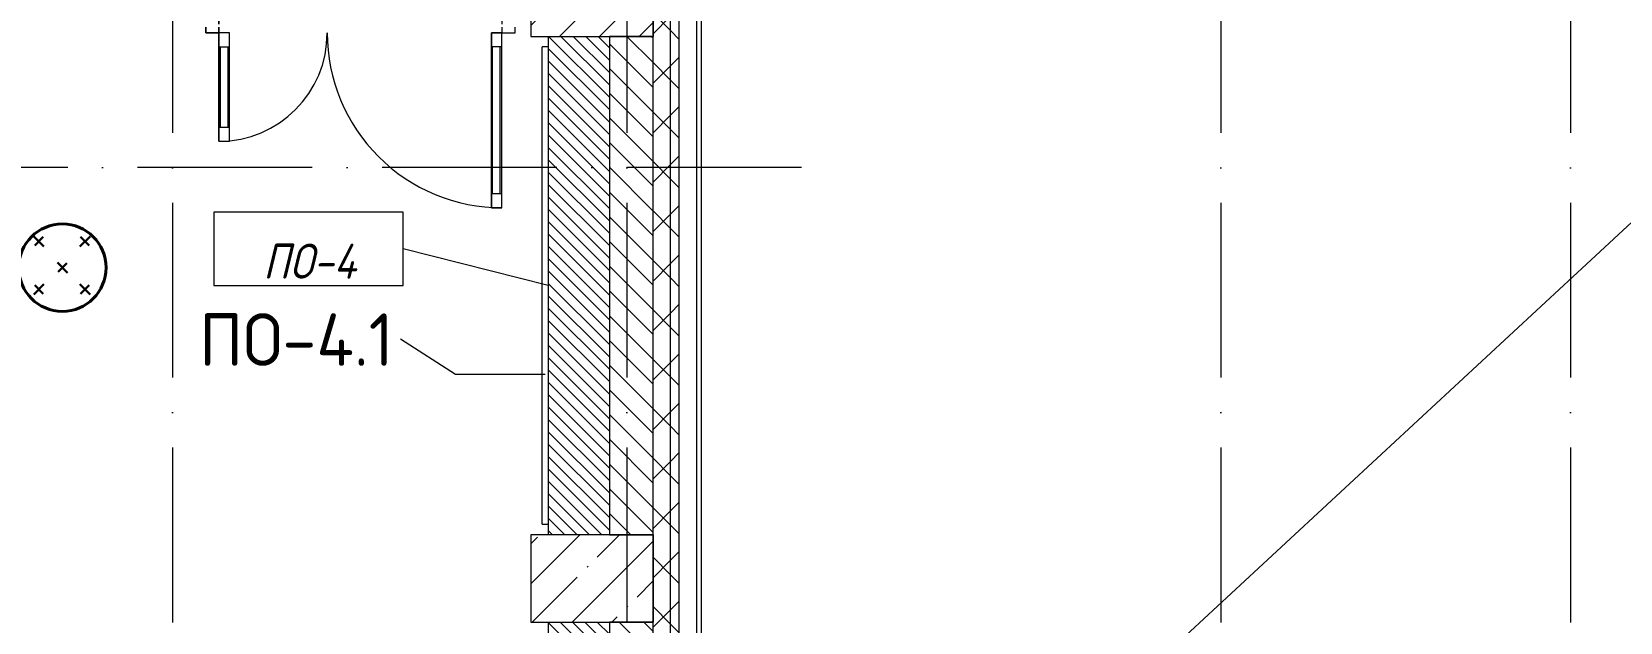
# Model space of a CAD drawing. Header units: millimetres. Extents: x -6467 to 105918, y -7090 to 92481.
# Drawn here: x 20144 to 29235, y 70681 to 74057 of the extents above; entities that cross this region are included whole.
import ezdxf

# ---------------------------------------------------------------- set-up
doc = ezdxf.new("R2010")
doc.units = ezdxf.units.MM
doc.linetypes.add('50_200_ШТРИХ_1Т_ш5_п1_п1_', pattern=[1400, 1000, -200, 0, -200])
for name, color, linetype, lineweight in [('A-DETL-GENF', 7, 'Continuous', 9), ('A-DOOR-2', 7, 'Continuous', 5), ('A-FLOR', 7, 'Continuous', 9), ('A-FLOR-IDEN', 7, 'Continuous', 9), ('A-ROOF', 7, 'Continuous', 9), ('A-WALL', 7, 'Continuous', 5), ('A-WALL-FNSH-1', 7, 'Continuous', 5), ('A-WALL-IDEN', 7, 'Continuous', 9), ('I-WALL', 7, 'Continuous', 5), ('S-COLS', 7, 'Continuous', 9), ('S-COLS-1', 7, 'Continuous', 5)]:
    doc.layers.add(name, color=color, linetype=linetype, lineweight=lineweight)
for name, color, linetype, lineweight, true_color in [('A-FLOR-PATT-1', 7, 'Continuous', 5, 0xd61c12), ('мебель 2 этаж-1', 7, 'Continuous', 40, 0xaaaaaa), ('Оси-3', 7, '50_200_ШТРИХ_1Т_ш5_п1_п1_', 9, 0xaaaaaa), ('ТХ_функционал-2', 7, 'Continuous', 40, 0xaaaaaa), ('ТХ_функционал-9', 7, 'Continuous', 30, 0xaaaaaa)]:
    doc.layers.add(name, color=color, linetype=linetype, lineweight=lineweight, true_color=true_color)
doc.styles.add('GOST Common', font='GOST_Common.ttf', dxfattribs={"height": 300})
doc.styles.add('GOST Common_I', font='GOST_Common Italic.ttf', dxfattribs={"width": 0.9, "height": 200})
pattern_1 = [(45, (0, 0), (-141.42136, 141.42136), []), (135, (0, 0), (-141.42136, -141.42136), [])]
pattern_2 = [(45, (0, 0), (-228.0985, 228.0985), []), (45, (228.1, 0), (-228.0985, 228.0985), [403.225, -80.645, 6.706, -73.939])]

# ---------------------------------------------------------------- blocks, each defined once
blk = doc.blocks.new('Дверь_Витражная_СКБ_2Ст - ДВВ_ДАО_СОШ_Коридор EIW60-23854634-АИ_План этажа Радиаторы_2')
at = {"layer": 'A-DETL-GENF'}
for p, q in [((-810, 1050), (-750, 1050)), ((-810, 1050), (-810, 50)), ((-750, 1050), (-810, 1050)), ((-810, 1050), (-810, 50)), ((-750, 1050), (-750, 50)), ((-750, 50), (-750, 1050)), ((-810, 970), (-750, 970)), ((-800, 970), (-800, 130)), ((-756, 970), (-756, 130)), ((810, 670), (750, 670)), ((750, 670), (750, 50)), ((810, 670), (750, 670)), ((750, 670), (750, 50)), ((810, 670), (810, 50)), ((810, 50), (810, 670)), ((810, 590), (750, 590)), ((756, 590), (756, 130)), ((800, 590), (800, 130)), ((-810, 130), (-750, 130)), ((810, 130), (750, 130)), ((-885, 50), (-885, 17)), ((-810, 50), (-885, 50)), ((-810, 50), (-885, 50)), ((-885, 50), (-885, 17)), ((-750, 50), (-810, 50)), ((-810, 50), (-750, 50)), ((-810, 17), (-810, 50)), ((-810, 17), (-810, 50)), ((-810, -40), (-810, 0)), ((-810, -40), (-810, 0)), ((750, 50), (810, 50)), ((750, 50), (810, 50)), ((810, 17), (810, 50)), ((810, 50), (885, 50)), ((810, 50), (810, 17)), ((885, 50), (810, 50)), ((810, -40), (810, 0)), ((810, 0), (810, -40)), ((885, 50), (885, 17)), ((885, 17), (885, 50))]:
    blk.add_line(p, q, dxfattribs=at)
at = {"layer": 'A-DOOR-2'}
for p, q in [((-810, 1050), (-810, 50)), ((810, 670), (810, 50))]:
    blk.add_line(p, q, dxfattribs=at)
for centre, radius, start, end in [((-810, 50), 1000, 360, 90), ((810, 50), 620, 90, 180)]:
    blk.add_arc(centre, radius, start, end, dxfattribs=at)
blk = doc.blocks.new('мебель 2 этаж-28800768-АИ_План этажа Радиаторы_2')
at = {"layer": 'ТХ_функционал-2'}
blk.add_circle((22582.9, 74423.7), 250, dxfattribs=at)
at = {"layer": 'ТХ_функционал-9'}
for p, q in [((22477.1, 74545), (22419.5, 74602.6)), ((22473.5, 74599), (22424.8, 74550.3)), ((22683.3, 74545), (22740.9, 74602.6)), ((22686.9, 74599), (22735.5, 74550.3)), ((22611.7, 74394.8), (22554, 74452.5)), ((22608.1, 74448.9), (22559.4, 74400.2)), ((22477.1, 74328.6), (22419.5, 74271)), ((22473.5, 74274.6), (22424.8, 74323.2)), ((22683.3, 74328.6), (22740.9, 74271)), ((22686.9, 74274.6), (22735.5, 74323.2))]:
    blk.add_line(p, q, dxfattribs=at)
blk = doc.blocks.new('AAR_СКБ_Марка_Перекрытия_1 мм - Марка пола-27961726-АИ_План этажа Радиаторы_2')
at = {"layer": 'A-FLOR-IDEN'}
for p, q in [((2.723, 2.101), (-2.69, 2.101)), ((-2.69, 2.101), (-2.69, 0)), ((2.723, 0), (2.723, 2.101)), ((-2.69, 0), (2.723, 0))]:
    blk.add_line(p, q, dxfattribs=at)

msp = doc.modelspace()

# ---------------------------------------------------------------- hatches: boundary and pattern name
at = {"layer": 'A-FLOR-PATT-1'}
h = msp.add_hatch(dxfattribs=at)
h.set_pattern_fill('FP_351', color=256, style=0, pattern_type=2)
h.set_pattern_definition([(315, (23325, 72605.694), (35.3553, 35.3553), [])])
h.paths.add_polyline_path([(23450, 71180.7), (23450, 74030.7), (23100, 74030.7), (23100, 71180.7)])
h = msp.add_hatch(dxfattribs=at)
h.set_pattern_fill('FP_352', color=256, style=0, pattern_type=2)
h.set_pattern_definition([(135, (23275, 69230.87), (-35.3553, -35.3553), [])])
h.paths.add_polyline_path([(23450, 67781), (23450, 70680.7), (23100, 70680.7), (23100, 67781)])
at = {"layer": 'A-WALL'}
h = msp.add_hatch(dxfattribs=at)
h.set_pattern_fill('FP_125', color=256, style=0, pattern_type=2)
h.set_pattern_definition(pattern_1)
h.paths.add_polyline_path([(23700, 76513.2), (23713, 76519.2), (23760.7, 76519.2), (23763, 76513.2), (23701.9, 76513.2)])
h.paths.add_polyline_path([(23800, 67881), (23800, 85819.5), (23700, 85819.5), (23700, 77313.2), (23706, 77300.2), (23706.5, 77279.2), (23720, 77277.8), (23720, 77269.2), (23706, 77269.2), (23706, 77252.5), (23700, 77250.2), (23701.2, 76575.8), (23706, 76573.9), (23706, 76557.2), (23720, 76555.8), (23720, 76547.2), (23706, 76547.2), (23706, 76526.2), (23700, 76513.2), (23700, 67881)])
h.paths.add_polyline_path([(23713, 77307.2), (23700, 77313.2), (23763, 77313.2), (23760.7, 77307.2), (23720, 77307.2)])
h = msp.add_hatch(dxfattribs=at)
h.set_pattern_fill('FP_125', color=256, style=0, pattern_type=2)
h.set_pattern_definition(pattern_1)
h.paths.add_polyline_path([(23850, 67931), (23850, 85819.5), (23800, 85819.5), (23800, 67931)])
at = {"layer": 'I-WALL'}
h = msp.add_hatch(dxfattribs=at)
h.set_pattern_fill('FP_2', color=256, style=0, pattern_type=2)
h.set_pattern_definition([(135, (0, 0), (-70.71068, -70.71068), [])])
h.paths.add_polyline_path([(23590.9, 67781), (23700, 67781), (23700, 70680.7), (23450, 70680.7), (23450, 67781)])
h.paths.add_polyline_path([(23450, 71180.7), (23700, 71180.7), (23700, 74030.7), (23450, 74030.7), (23450, 72896.7)])
h.paths.add_polyline_path([(23700, 74530.7), (23700, 76181), (23450, 76181), (23450, 74530.7)])
h.paths.add_polyline_path([(23590.9, 76681), (23700, 76681), (23700, 77269.2), (23591, 77270.7), (23591, 77279.2), (23700, 77279.2), (23700, 79181), (23450, 79181), (23450, 76681)])
h.paths.add_polyline_path([(23450, 79681), (23700, 79681), (23700, 82181), (23450, 82181), (23450, 81343.9)])
h.paths.add_polyline_path([(23700, 82681), (23700, 85181), (23450, 85181), (23450, 82681)])
at = {"layer": 'S-COLS-1'}
h = msp.add_hatch(dxfattribs=at)
h.set_pattern_fill('FP_1', color=256, style=0, pattern_type=2)
h.set_pattern_definition(pattern_2)
h.paths.add_polyline_path([(23000, 74030.7), (23700, 74030.7), (23700, 74530.7), (23000, 74530.7), (23000, 74304.6)])
h = msp.add_hatch(dxfattribs=at)
h.set_pattern_fill('FP_1', color=256, style=0, pattern_type=2)
h.set_pattern_definition(pattern_2)
h.paths.add_polyline_path([(23000, 70680.7), (23700, 70680.7), (23700, 71180.7), (23000, 71180.7)])

# ---------------------------------------------------------------- linework, layer by layer
at = {"layer": 'A-FLOR'}
for p, q in [((23100, 74030.7), (23100, 71180.7)), ((23100, 70680.7), (23100, 67781))]:
    msp.add_line(p, q, dxfattribs=at)
at = {"layer": 'A-FLOR-IDEN'}
msp.add_line((23100, 72605.7), (22269, 72815.8), dxfattribs=at)
at = {"layer": 'A-ROOF'}
msp.add_line((25339.1, 69299.4), (34820.8, 78083), dxfattribs=at)
at = {"layer": 'A-WALL'}
for p, q in [((23800, 67881), (23800, 85819.5)), ((23850, 67931), (23850, 85819.5)), ((23950, 70384.1), (23950, 85277.9)), ((23450, 74030.7), (23450, 71180.7)), ((23700, 74030.7), (23450, 74030.7)), ((23700, 71180.7), (23700, 74030.7)), ((23065, 71240.7), (23065, 73970.7)), ((23100, 73970.7), (23065, 73970.7)), ((23065, 71240.7), (23100, 71240.7)), ((23450, 71180.7), (23700, 71180.7)), ((23450, 70680.7), (23450, 67781)), ((23700, 70680.7), (23450, 70680.7)), ((23700, 67781), (23700, 70680.7))]:
    msp.add_line(p, q, dxfattribs=at)
at = {"layer": 'A-WALL-FNSH-1'}
for p, q in [((23977, 70384.1), (23977, 85277.9)), ((23700, 74530.7), (23700, 74030.7)), ((23700, 71180.7), (23700, 70680.7))]:
    msp.add_line(p, q, dxfattribs=at)
at = {"layer": 'A-WALL-IDEN'}
for p, q in [((22569.8, 72097.1), (22254.4, 72300.4)), ((23082.5, 72097.1), (22569.8, 72097.1))]:
    msp.add_line(p, q, dxfattribs=at)
at = {"layer": 'S-COLS'}
for p, q in [((23450, 74030.7), (23700, 74030.7)), ((23700, 71180.7), (23450, 71180.7)), ((23450, 70680.7), (23700, 70680.7))]:
    msp.add_line(p, q, dxfattribs=at)
at = {"layer": 'S-COLS-1'}
for p, q in [((23000, 74530.7), (23000, 74030.7)), ((23700, 74030.7), (23700, 74530.7)), ((23000, 74030.7), (23450, 74030.7)), ((23450, 71180.7), (23000, 71180.7)), ((23000, 71180.7), (23000, 70680.7)), ((23700, 70680.7), (23700, 71180.7)), ((23000, 70680.7), (23450, 70680.7))]:
    msp.add_line(p, q, dxfattribs=at)
at = {"layer": 'Оси-3'}
for p, q in [((20950, 91281), (20950, 52458)), ((23550, 91281), (23550, 66126.2)), ((26950, 91281), (26950, 52458)), ((28950, 91281), (28950, 66126.2)), ((24550, 73281), (-5267.3, 73281))]:
    msp.add_line(p, q, dxfattribs=at)

# ---------------------------------------------------------------- block references
at = {"layer": 'A-DOOR-2', "rotation": 180}
msp.add_blockref('Дверь_Витражная_СКБ_2Ст - ДВВ_ДАО_СОШ_Коридор EIW60-23854634-АИ_План этажа Радиаторы_2', (22025, 74101), dxfattribs=at)
at = {"layer": 'A-FLOR-IDEN', "xscale": 199.9999999999999, "yscale": 199.9999999999999, "zscale": 199.9999999999999}
msp.add_blockref('AAR_СКБ_Марка_Перекрытия_1 мм - Марка пола-27961726-АИ_План этажа Радиаторы_2', (21724.3, 72605.7), dxfattribs=at)
at = {"layer": 'мебель 2 этаж-1'}
msp.add_blockref('мебель 2 этаж-28800768-АИ_План этажа Радиаторы_2', (-2263.5, -1715.2), dxfattribs=at)

# ---------------------------------------------------------------- texts
at = {"layer": 'A-FLOR-IDEN', "insert": (21734.5, 72745.5), "char_height": 200, "width": 572.4, "attachment_point": 5, "line_spacing_factor": 1.022766, "style": 'GOST Common_I'}
msp.add_mtext('\\pt180,360,540,720,900,1080,1260,1440,1620,1800,1980,2160,2340,2520,2700,2880,3060,3240,3420,3600,3780,3960,4140,4320,4500,4680,4860,5040,5220,5400,5580,5760;ПО-4', dxfattribs=at)
at = {"layer": 'A-WALL-IDEN', "insert": (21658.4, 72446.9), "char_height": 300, "width": 1178, "attachment_point": 2, "line_spacing_factor": 1.022766, "style": 'GOST Common'}
msp.add_mtext('\\pt80.001,159.999,240,320.001,399.999,480,560.001,639.999,720,800.001,879.999,960,1040.001,1119.999,1200,1280.001,1359.999,1440,1520.001,1599.999,1680,1760.001,1839.999,1920,2000.001,2079.999,2160,2240.001,2319.999,2400,2480.001,2559.999;ПО-4.1', dxfattribs=at)

doc.saveas('drawing.dxf')
